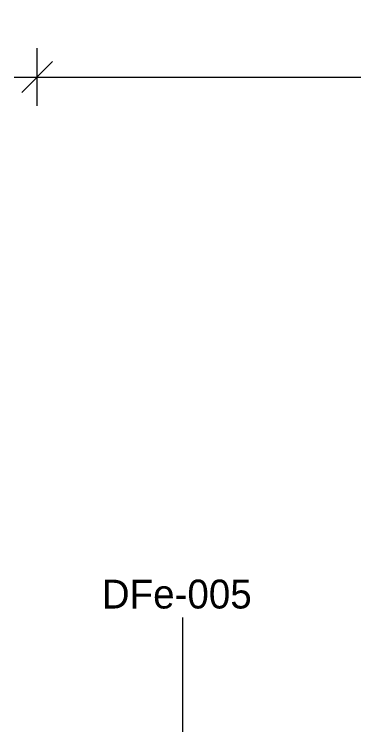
# Model space of a CAD drawing. Header units: metres. Extents: x -208 to 1512, y -277 to 123.
# Drawn here: x -0.24 to 3.3, y 2.58 to 9.97 of the extents above; entities that cross this region are included whole.
import ezdxf

# ---------------------------------------------------------------- set-up
doc = ezdxf.new("R2010")
doc.units = ezdxf.units.M
doc.header["$MEASUREMENT"] = 0
doc.layers.add('325 Dachfenster', color=7, linetype='Continuous')
doc.layers.add('940 Einreichplan Bemaßung.x', color=7, linetype='Continuous')
doc.styles.add('ERSTELLTER_STIL_4', font='')
doc.styles.get('ERSTELLTER_STIL_4').set_extended_font_data('Eurostile')
doc.dimstyles.new('ERSTELLTER_STIL__2', dxfattribs={"dimtxt": 0.4, "dimasz": 0.304, "dimexe": 0.18, "dimexo": 0.0625, "dimgap": 0, "dimtad": 1, "dimtih": 1, "dimtoh": 1, "dimzin": 0, "dimdsep": 46, "dimtxsty": 'ERSTELLTER_STIL_4', "dimblk": 'ARROWHEAD_6', "dimblk1": 'ARROWHEAD_6', "dimblk2": 'ARROWHEAD_6', "dimcen": 0.09, "dimse1": 1, "dimse2": 1, "dimclrd": 256, "dimclre": 256, "dimclrt": 256, "dimazin": 0, "dimtfac": 1, "dimtdec": 4, "dimtmove": 0, "dimatfit": 3, "dimfxl": 1, "dimtolj": 1, "dimtzin": 0, "dimarcsym": 0})

# ---------------------------------------------------------------- blocks, each defined once
blk = doc.blocks.new('*D540')
at = {"layer": '940 Einreichplan Bemaßung.x', "color": 1, "linetype": 'Continuous', "lineweight": 13, "true_color": 0xfb0106}
for p, q in [((-0.0003, 9.0168), (-0.0003, 9.6168)), ((18.9853, 9.0168), (18.9853, 9.6168)), ((0.1597, 9.4768), (-0.1603, 9.1568)), ((18.8253, 9.1568), (19.1453, 9.4768)), ((-0.2403, 9.3168), (-0.0003, 9.3168)), ((-0.0003, 9.3168), (18.9853, 9.3168)), ((18.9853, 9.3168), (19.2253, 9.3168))]:
    blk.add_line(p, q, dxfattribs=at)
at = {"layer": '940 Einreichplan Bemaßung.x', "color": 1, "lineweight": 13, "true_color": 0xfb0106, "insert": (8.5743, 9.336), "char_height": 0.4, "attachment_point": 7, "style": 'ERSTELLTER_STIL_4'}
blk.add_mtext('\\A1;{\\pql;\\fEurostile|b0|i0|c0|p0;\\W1.000000;18,98\\fEurostile|b0|i0|c0|p0;\\W1.000000;\\A1{\\H.66x;\\S5^  ;}}', dxfattribs=at)
blk = doc.blocks.new('ARROWHEAD_6')
at = {"color": 0, "linetype": 'Continuous', "lineweight": 0}
for p, q in [((-0.5, -0.5), (0.5, 0.5)), ((0, 0), (-1, 0))]:
    blk.add_line(p, q, dxfattribs=at)
blk = doc.blocks.new('DF Marker 27[470]_4', base_point=(1.5119, -0.0587))
at = {"layer": '325 Dachfenster', "color": 7, "linetype": 'Continuous', "lineweight": 13}
blk.add_line((1.5119, 3.6975), (1.5119, -1.9503), dxfattribs=at)
at = {"layer": '325 Dachfenster', "color": 7, "lineweight": 13, "insert": (0.6718, 3.7882), "char_height": 0.3, "attachment_point": 7, "style": 'ERSTELLTER_STIL_4'}
blk.add_mtext('\\A1;{\\pql;\\pt0;\\fEurostile|b0|i0|c0|p0;\\W1.000000;DFe-005\\fEurostile|b0|i0|c0|p0;\\W1.000000;\\fEurostile|b0|i0|c0|p0;\\W1.000000;\\fEurostile|b0|i0|c0|p0;\\W1.000000;}', dxfattribs=at)
at = {"layer": '325 Dachfenster', "color": 7, "lineweight": 13, "insert": (1.4149, 0.634), "char_height": 0.3, "attachment_point": 7, "rotation": 90, "style": 'ERSTELLTER_STIL_4'}
blk.add_mtext('\\A1;{\\pql;\\pt0;\\fEurostile|b0|i0|c0|p0;\\W1.000000;78*2\\fEurostile|b0|i0|c0|p0;\\W1.000000;\\A1{\\H.66x;\\S^  ;}\\fEurostile|b0|i0|c0|p0;\\W1.000000; x 98\\fEurostile|b0|i0|c0|p0;\\W1.000000;\\A1{\\H.66x;\\S^  ;}}', dxfattribs=at)
blk = doc.blocks.new('VELUX SlopeRoofBundle[5]_4')
at = {"layer": '325 Dachfenster', "linetype": 'Continuous', "lineweight": 0}
blk.add_line((1.5119, 3.6975), (1.5119, -1.9503), dxfattribs=at)
at = {"layer": '325 Dachfenster', "color": 7, "lineweight": 13}
blk.add_blockref('DF Marker 27[470]_4', (1.5119, -0.0587), dxfattribs=at)
at = {"layer": '325 Dachfenster', "linetype": 'Continuous', "lineweight": 0, "insert": (0.6718, 3.7882), "char_height": 0.3, "attachment_point": 7, "style": 'ERSTELLTER_STIL_4'}
blk.add_mtext('\\A1;{\\pql;\\pt0;\\fEurostile|b0|i0|c0|p0;\\C7;\\W1.000000;DFe-005\\fEurostile|b0|i0|c0|p0;\\W1.000000;\\fEurostile|b0|i0|c0|p0;\\W1.000000;\\fEurostile|b0|i0|c0|p0;\\W1.000000;}', dxfattribs=at)
blk = doc.blocks.new('Dachfläche_15_4', base_point=(2.8069, -0.1561))
at = {"layer": '325 Dachfenster', "linetype": 'Continuous', "lineweight": 0}
blk.add_blockref('VELUX SlopeRoofBundle[5]_4', (0, 0), dxfattribs=at)

msp = doc.modelspace()

# ---------------------------------------------------------------- dimensions: what is measured, and where the dimension line sits
at = {"layer": '940 Einreichplan Bemaßung.x', "color": 1, "linetype": 'Continuous', "lineweight": 13, "true_color": 0xfb0106}
dim = msp.add_linear_dim(base=(18.9853, 9.3168), p1=(-0.0003, 0.07), p2=(18.9853, 0.07), dimstyle='ERSTELLTER_STIL__2', dxfattribs=at)
dim.commit()
dim.dimension.update_dxf_attribs({"geometry": '*D540', "text_midpoint": (9.7829, 9.5968), "dimtype": 160})

# ---------------------------------------------------------------- next in the draw order: block references
at = {"layer": '325 Dachfenster', "color": 7, "linetype": 'Continuous', "lineweight": 13, "true_color": 0xf4f4f4}
msp.add_blockref('Dachfläche_15_4', (2.8069, -0.1561), dxfattribs=at)

doc.saveas('drawing.dxf')
